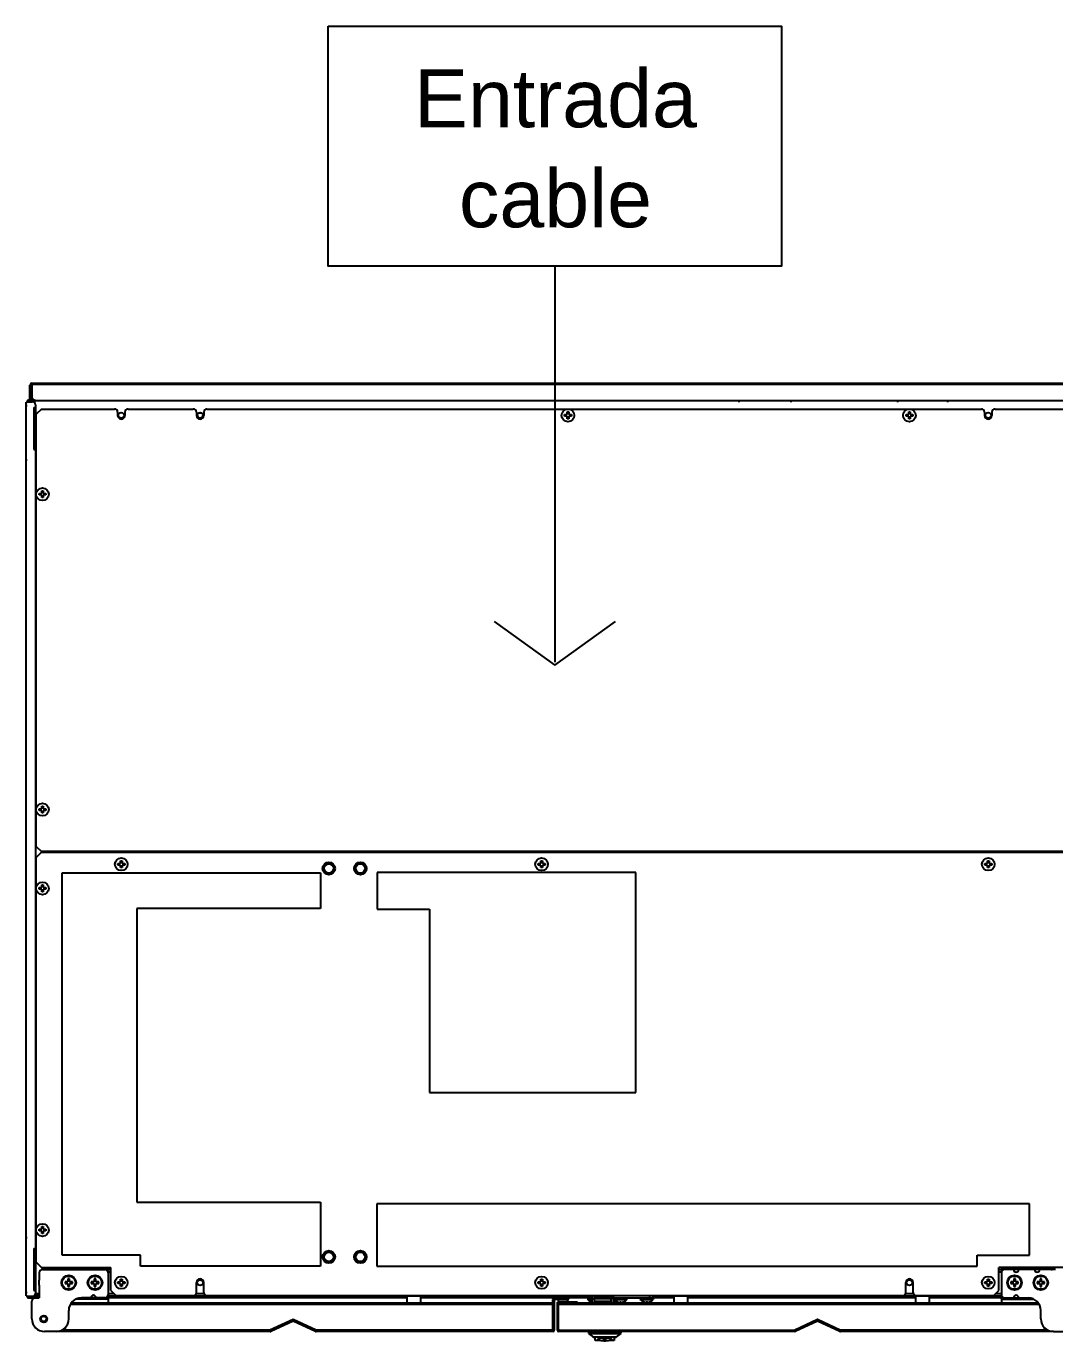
# Model space of a CAD drawing. Header units: millimetres. Extents: x 0 to 301, y -1 to 124.
# Drawn here: x 0 to 97.9, y -0.9 to 124.2 of the extents above; entities that cross this region are included whole.
import ezdxf
from ezdxf.enums import TextEntityAlignment as Align

# ---------------------------------------------------------------- set-up
doc = ezdxf.new("R2010")
doc.units = ezdxf.units.MM
for name, color, linetype in [('2301-06052_0', 7, 'Continuous'), ('2301-06057_0', 7, 'Continuous'), ('2401-00025-M4-6TCTTHC_0', 7, 'Continuous'), ('2401-00255-M8-12HWMC_0', 7, 'Continuous'), ('2401-00308_MDB-M4-8_0', 7, 'Continuous'), ('2401-00375-M6-25HWMC_0', 7, 'Continuous'), ('2401-00408-M6-10HWMC_0', 7, 'Continuous'), ('2401-00424-M6-12FCTTHC_0', 7, 'Continuous'), ('2401-00460-M6-12PSTTHC_0', 7, 'Continuous'), ('2403-00020_S-M5-0_0', 7, 'Continuous'), ('2403-00028_S-M8-0_0', 7, 'Continuous'), ('4204-00441-MS731-1_0', 7, 'Continuous'), ('4204-01217_0', 7, 'Continuous'), ('4207-45313_0', 7, 'Continuous'), ('4209-00048_0', 7, 'Continuous'), ('4209-00140_0', 7, 'Continuous'), ('4212-06586_0', 7, 'Continuous'), ('4212-06592_0', 7, 'Continuous'), ('4212-06600_0', 7, 'Continuous'), ('4212-06605_3_2_0', 7, 'Continuous'), ('4212-06605_3_3_0', 7, 'Continuous'), ('4212-06607_0', 7, 'Continuous'), ('4212-06611_0', 7, 'Continuous'), ('4212-06613_1_0', 7, 'Continuous'), ('4212-06613_2_0', 7, 'Continuous'), ('4212-06613_2_MIR_0', 7, 'Continuous'), ('4212-06613_3_0', 7, 'Continuous'), ('4212-06614_1_0', 7, 'Continuous'), ('4212-06615_1_0', 7, 'Continuous'), ('4212-06616_1_0', 7, 'Continuous'), ('4212-06643_0', 7, 'Continuous'), ('4212-06645_0', 7, 'Continuous'), ('4212-06662_0', 7, 'Continuous'), ('4212-06741_0', 7, 'Continuous'), ('4212-14520_0', 7, 'Continuous'), ('4212-14525_0', 7, 'Continuous'), ('4212-14541_0', 7, 'Continuous'), ('4212-14556_0', 7, 'Continuous'), ('4212-14557_0', 7, 'Continuous'), ('4212-14559_1_0', 7, 'Continuous'), ('4212-14559_2_0', 7, 'Continuous'), ('4212-14559_3_1_0', 7, 'Continuous'), ('4212-14562_2_0', 7, 'Continuous'), ('4212-14565_0', 7, 'Continuous'), ('4212-14570_2_0', 7, 'Continuous'), ('4212-14571_0', 7, 'Continuous'), ('4212-14578_1_0', 7, 'Continuous'), ('4212-14578_2_0', 7, 'Continuous'), ('4212-14578_4_1_0', 7, 'Continuous'), ('4212-14578_5_0', 7, 'Continuous'), ('4212-14578_6_0', 7, 'Continuous'), ('4212-15502_0', 7, 'Continuous')]:
    doc.layers.add(name, color=color, linetype=linetype)
doc.layers.add('DIMENSIONES', color=130, linetype='Continuous', lineweight=5)
doc.styles.get("Standard").update_dxf_attribs({"font": 'arial.ttf'})

msp = doc.modelspace()

# ---------------------------------------------------------------- linework, layer by layer
at = {"color": 7}
for p, q in [((50.31, 101.33), (50.31, 63.69)), ((44.53, 67.53), (50.31, 63.38)), ((50.31, 63.38), (56.08, 67.53)), ((3.4, 7.25), (3.4, 43.63)), ((3.4, 43.63), (27.99, 43.63)), ((27.99, 43.63), (27.99, 40.24)), ((33.39, 43.67), (33.39, 40.19)), ((58.02, 43.67), (33.39, 43.67)), ((58.02, 22.73), (58.02, 43.67)), ((27.99, 40.24), (10.53, 40.24)), ((10.53, 40.24), (10.53, 12.31)), ((33.39, 40.19), (38.37, 40.19)), ((38.37, 40.19), (38.37, 22.73)), ((38.37, 22.73), (58.02, 22.73)), ((10.53, 12.31), (27.99, 12.31)), ((27.99, 12.31), (27.99, 6.21)), ((33.37, 12.15), (33.37, 6.21)), ((95.48, 12.15), (33.37, 12.15)), ((95.48, 7.25), (95.48, 12.15)), ((10.87, 7.25), (3.4, 7.25)), ((10.87, 6.21), (10.87, 7.25)), ((90.48, 6.21), (90.48, 7.25)), ((90.48, 7.25), (95.48, 7.25)), ((27.99, 6.21), (10.87, 6.21)), ((33.37, 6.21), (90.48, 6.21))]:
    msp.add_line(p, q, dxfattribs=at)
msp.add_lwpolyline([(28.73, 124.16), (71.88, 124.16), (71.88, 101.33), (28.73, 101.33)], close=True, dxfattribs=at)
at = {"layer": '2301-06052_0', "color": 7, "linetype": 'Continuous'}
for p, q in [((91.19, 45.6), (91.19, 45.65)), ((92.74, 45.6), (92.74, 45.65))]:
    msp.add_line(p, q, dxfattribs=at)
msp.add_arc((91.19, 46.85), 1.4, 296.3609, 300.885, dxfattribs=at)
at = {"layer": '2301-06057_0', "color": 7, "linetype": 'Continuous'}
msp.add_line((97.59, 45.6), (97.59, 45.65), dxfattribs=at)
at = {"layer": '2401-00025-M4-6TCTTHC_0', "color": 7, "linetype": 'Continuous'}
for p, q in [((49.04, 45.6), (49.04, 45.65)), ((49.44, 45.6), (49.44, 45.65)), ((94.14, 45.6), (94.14, 45.65)), ((94.54, 45.6), (94.54, 45.65))]:
    msp.add_line(p, q, dxfattribs=at)
at = {"layer": '2401-00255-M8-12HWMC_0', "color": 7, "linetype": 'Continuous'}
for p, q in [((11.09, 45.61), (11.09, 45.6)), ((12.69, 45.61), (11.09, 45.61)), ((11.25, 45.65), (11.25, 45.61)), ((12.06, 45.65), (12.06, 45.61)), ((12.16, 45.65), (12.16, 45.61)), ((12.53, 45.65), (12.53, 45.61)), ((12.69, 45.61), (12.69, 45.6)), ((27.28, 45.64), (27.28, 45.62)), ((37.09, 45.61), (37.09, 45.6)), ((38.69, 45.61), (37.09, 45.61)), ((37.25, 45.65), (37.25, 45.61)), ((38.06, 45.65), (38.06, 45.61)), ((38.16, 45.65), (38.16, 45.61)), ((38.53, 45.65), (38.53, 45.61)), ((38.69, 45.61), (38.69, 45.6)), ((44.09, 45.61), (44.09, 45.6)), ((45.54, 45.61), (44.09, 45.61)), ((44.25, 45.65), (44.25, 45.61)), ((45.06, 45.65), (45.06, 45.61)), ((45.16, 45.65), (45.16, 45.61)), ((45.53, 45.65), (45.53, 45.61))]:
    msp.add_line(p, q, dxfattribs=at)
at = {"layer": '2401-00255-M8-12HWMC_0', "color": 1, "linetype": 'Continuous'}
for p, q in [((56.94, 45.65), (56.94, 45.6)), ((57.74, 45.65), (57.74, 45.6)), ((69.74, 45.64), (69.74, 45.62))]:
    msp.add_line(p, q, dxfattribs=at)
at = {"layer": '2401-00308_MDB-M4-8_0', "color": 7, "linetype": 'Continuous'}
for p, q in [((14.92, 45.6), (14.92, 45.65)), ((15.67, 45.6), (15.67, 45.65)), ((62.42, 45.6), (62.42, 45.65)), ((63.17, 45.6), (63.17, 45.65)), ((84.92, 45.6), (84.92, 45.65)), ((85.67, 45.6), (85.67, 45.65))]:
    msp.add_line(p, q, dxfattribs=at)
at = {"layer": '2401-00375-M6-25HWMC_0', "color": 7, "linetype": 'Continuous'}
for p, q in [((28.32, 44.32), (28.79, 44.6)), ((28.32, 43.78), (28.32, 44.32)), ((28.79, 43.51), (28.32, 43.78)), ((28.53, 44.52), (28.57, 44.47)), ((28.66, 44.52), (28.62, 44.56)), ((28.79, 44.6), (29.26, 44.32)), ((29.26, 43.78), (28.79, 43.51)), ((29.26, 44.32), (29.26, 43.78)), ((31.32, 44.32), (31.79, 44.6)), ((31.32, 43.78), (31.32, 44.32)), ((31.79, 43.51), (31.32, 43.78)), ((31.53, 44.52), (31.57, 44.47)), ((31.66, 44.52), (31.62, 44.56)), ((31.79, 44.6), (32.26, 44.32)), ((32.26, 43.78), (31.79, 43.51)), ((32.26, 44.32), (32.26, 43.78)), ((28.32, 7.37), (28.79, 7.65)), ((28.53, 7.57), (28.57, 7.52)), ((28.66, 7.57), (28.62, 7.61)), ((28.79, 7.65), (29.26, 7.37)), ((31.32, 7.37), (31.79, 7.65)), ((31.53, 7.57), (31.57, 7.52)), ((31.66, 7.57), (31.62, 7.61)), ((31.79, 7.65), (32.26, 7.37)), ((28.32, 6.83), (28.32, 7.37)), ((28.79, 6.56), (28.32, 6.83)), ((29.26, 6.83), (28.79, 6.56)), ((29.26, 7.37), (29.26, 6.83)), ((31.32, 6.83), (31.32, 7.37)), ((31.79, 6.56), (31.32, 6.83)), ((32.26, 6.83), (31.79, 6.56)), ((32.26, 7.37), (32.26, 6.83))]:
    msp.add_line(p, q, dxfattribs=at)
for centre, radius in [((28.79, 44.05), 0.6), ((28.79, 44.05), 0.445), ((31.79, 44.05), 0.6), ((31.79, 44.05), 0.445), ((28.79, 7.1), 0.6), ((28.79, 7.1), 0.445), ((31.79, 7.1), 0.6), ((31.79, 7.1), 0.445)]:
    msp.add_circle(centre, radius, dxfattribs=at)
for centre, start, end in [((28.79, 44.05), 151.4151, 208.5849), ((28.79, 44.05), 119.3662, 148.5849), ((28.79, 44.05), 211.4151, 268.5849), ((28.79, 44.05), 91.4151, 107.9007), ((28.79, 44.05), 31.4151, 88.5849), ((28.79, 44.05), 271.4151, 328.5849), ((28.79, 44.05), 331.4151, 28.5849), ((31.79, 44.05), 151.4151, 208.5849), ((31.79, 44.05), 119.3662, 148.5849), ((31.79, 44.05), 211.4151, 268.5849), ((31.79, 44.05), 91.4151, 107.9007), ((31.79, 44.05), 31.4151, 88.5849), ((31.79, 44.05), 271.4151, 328.5849), ((31.79, 44.05), 331.4151, 28.5849), ((28.79, 7.1), 119.3662, 148.5849), ((28.79, 7.1), 91.4151, 107.9007), ((28.79, 7.1), 31.4151, 88.5849), ((31.79, 7.1), 119.3662, 148.5849), ((31.79, 7.1), 91.4151, 107.9007), ((31.79, 7.1), 31.4151, 88.5849), ((28.79, 7.1), 151.4151, 208.5849), ((28.79, 7.1), 211.4151, 268.5849), ((28.79, 7.1), 271.4151, 328.5849), ((28.79, 7.1), 331.4151, 28.5849), ((31.79, 7.1), 151.4151, 208.5849), ((31.79, 7.1), 211.4151, 268.5849), ((31.79, 7.1), 271.4151, 328.5849), ((31.79, 7.1), 331.4151, 28.5849)]:
    msp.add_arc(centre, 0.538, start, end, dxfattribs=at)
at = {"layer": '2401-00408-M6-10HWMC_0', "color": 7, "linetype": 'Continuous'}
for p, q in [((78.3, 45.65), (78.3, 45.6)), ((79.05, 45.65), (79.05, 45.6)), ((79.14, 45.65), (79.14, 45.6)), ((79.38, 45.65), (79.38, 45.6)), ((83.3, 45.65), (83.3, 45.6)), ((84.05, 45.65), (84.05, 45.6)), ((84.14, 45.65), (84.14, 45.6)), ((84.38, 45.65), (84.38, 45.6))]:
    msp.add_line(p, q, dxfattribs=at)
at = {"layer": '2401-00424-M6-12FCTTHC_0', "color": 7, "linetype": 'Continuous'}
for p, q in [((3.69, 4.73), (3.69, 4.58)), ((3.97, 4.73), (3.69, 4.73)), ((3.69, 4.58), (3.97, 4.58)), ((3.97, 5), (3.97, 4.73)), ((4.12, 5), (3.97, 5)), ((3.97, 4.58), (3.97, 4.3)), ((3.97, 4.3), (4.12, 4.3)), ((4.12, 4.73), (4.12, 5)), ((4.39, 4.73), (4.12, 4.73)), ((4.12, 4.3), (4.12, 4.58)), ((4.12, 4.58), (4.39, 4.58)), ((4.39, 4.58), (4.39, 4.73)), ((6.19, 4.73), (6.19, 4.58)), ((6.47, 4.73), (6.19, 4.73)), ((6.19, 4.58), (6.47, 4.58)), ((6.47, 5), (6.47, 4.73)), ((6.62, 5), (6.47, 5)), ((6.47, 4.58), (6.47, 4.3)), ((6.47, 4.3), (6.62, 4.3)), ((6.62, 4.73), (6.62, 5)), ((6.89, 4.73), (6.62, 4.73)), ((6.62, 4.3), (6.62, 4.58)), ((6.62, 4.58), (6.89, 4.58)), ((6.89, 4.58), (6.89, 4.73)), ((93.69, 4.73), (93.69, 4.58)), ((93.97, 4.73), (93.69, 4.73)), ((93.69, 4.58), (93.97, 4.58)), ((93.97, 5), (93.97, 4.73)), ((94.12, 5), (93.97, 5)), ((93.97, 4.58), (93.97, 4.3)), ((93.97, 4.3), (94.12, 4.3)), ((94.12, 4.73), (94.12, 5)), ((94.39, 4.73), (94.12, 4.73)), ((94.12, 4.3), (94.12, 4.58)), ((94.12, 4.58), (94.39, 4.58)), ((94.39, 4.58), (94.39, 4.73)), ((96.19, 4.73), (96.19, 4.58)), ((96.47, 4.73), (96.19, 4.73)), ((96.19, 4.58), (96.47, 4.58)), ((96.47, 5), (96.47, 4.73)), ((96.62, 5), (96.47, 5)), ((96.47, 4.58), (96.47, 4.3)), ((96.47, 4.3), (96.62, 4.3)), ((96.62, 4.73), (96.62, 5)), ((96.89, 4.73), (96.62, 4.73)), ((96.62, 4.3), (96.62, 4.58)), ((96.62, 4.58), (96.89, 4.58)), ((96.89, 4.58), (96.89, 4.73))]:
    msp.add_line(p, q, dxfattribs=at)
for centre in [(4.04, 4.65), (6.54, 4.65), (94.04, 4.65), (96.54, 4.65)]:
    msp.add_circle(centre, 0.63, dxfattribs=at)
at = {"layer": '2401-00460-M6-12PSTTHC_0', "color": 7, "linetype": 'Continuous'}
for p, q in [((16.29, 87.15), (16.27, 87.15)), ((16.29, 87.14), (16.27, 87.14)), ((16.4, 86.94), (16.39, 86.92)), ((16.68, 86.94), (16.69, 86.92)), ((16.79, 87.15), (16.81, 87.15)), ((16.79, 87.14), (16.81, 87.14)), ((51.22, 87.08), (51.22, 87.23)), ((51.22, 87.23), (51.47, 87.23)), ((51.47, 87.08), (51.22, 87.08)), ((51.47, 87.23), (51.47, 87.48)), ((51.47, 87.48), (51.62, 87.48)), ((51.47, 86.83), (51.47, 87.08)), ((51.62, 86.83), (51.47, 86.83)), ((51.62, 87.48), (51.62, 87.23)), ((51.62, 87.23), (51.87, 87.23)), ((51.62, 87.08), (51.62, 86.83)), ((51.87, 87.08), (51.62, 87.08)), ((51.87, 87.23), (51.87, 87.08)), ((83.72, 87.08), (83.72, 87.23)), ((83.72, 87.23), (83.97, 87.23)), ((83.97, 87.08), (83.72, 87.08)), ((83.97, 87.23), (83.97, 87.48)), ((83.97, 87.48), (84.12, 87.48)), ((83.97, 86.83), (83.97, 87.08)), ((84.12, 86.83), (83.97, 86.83)), ((84.12, 87.48), (84.12, 87.23)), ((84.12, 87.23), (84.37, 87.23)), ((84.12, 87.08), (84.12, 86.83)), ((84.37, 87.08), (84.12, 87.08)), ((84.37, 87.23), (84.37, 87.08)), ((1.22, 79.58), (1.22, 79.73)), ((1.22, 79.73), (1.47, 79.73)), ((1.47, 79.58), (1.22, 79.58)), ((1.47, 79.73), (1.47, 79.98)), ((1.47, 79.98), (1.62, 79.98)), ((1.47, 79.33), (1.47, 79.58)), ((1.62, 79.33), (1.47, 79.33)), ((1.62, 79.98), (1.62, 79.73)), ((1.62, 79.73), (1.87, 79.73)), ((1.62, 79.58), (1.62, 79.33)), ((1.87, 79.58), (1.62, 79.58)), ((1.87, 79.73), (1.87, 79.58)), ((1.22, 49.58), (1.22, 49.73)), ((1.22, 49.73), (1.47, 49.73)), ((1.47, 49.58), (1.22, 49.58)), ((1.47, 49.73), (1.47, 49.98)), ((1.47, 49.98), (1.62, 49.98)), ((1.47, 49.33), (1.47, 49.58)), ((1.62, 49.33), (1.47, 49.33)), ((1.62, 49.98), (1.62, 49.73)), ((1.62, 49.73), (1.87, 49.73)), ((1.62, 49.58), (1.62, 49.33)), ((1.87, 49.58), (1.62, 49.58)), ((1.87, 49.73), (1.87, 49.58)), ((25.94, 45.62), (25.94, 45.64)), ((27.14, 45.62), (27.14, 45.64)), ((28.74, 45.6), (28.74, 45.65)), ((29.34, 45.6), (29.34, 45.65)), ((31.24, 45.6), (31.24, 45.65)), ((31.84, 45.6), (31.84, 45.65)), ((40.29, 45.6), (40.29, 45.65)), ((40.89, 45.6), (40.89, 45.65)), ((45.94, 45.62), (45.94, 45.64)), ((47.14, 45.62), (47.14, 45.64)), ((68.44, 45.62), (68.44, 45.64)), ((69.64, 45.62), (69.64, 45.64)), ((73.79, 45.6), (73.79, 45.65)), ((74.39, 45.6), (74.39, 45.65)), ((74.84, 45.6), (74.84, 45.65)), ((75.44, 45.6), (75.44, 45.65)), ((77.34, 45.6), (77.34, 45.65)), ((77.94, 45.6), (77.94, 45.65)), ((8.72, 44.38), (8.72, 44.53)), ((8.72, 44.53), (8.97, 44.53)), ((8.97, 44.38), (8.72, 44.38)), ((8.97, 44.53), (8.97, 44.78)), ((8.97, 44.78), (9.12, 44.78)), ((8.97, 44.13), (8.97, 44.38)), ((9.12, 44.13), (8.97, 44.13)), ((9.12, 44.78), (9.12, 44.53)), ((9.12, 44.53), (9.37, 44.53)), ((9.12, 44.38), (9.12, 44.13)), ((9.37, 44.38), (9.12, 44.38)), ((9.37, 44.53), (9.37, 44.38)), ((48.72, 44.38), (48.72, 44.53)), ((48.72, 44.53), (48.97, 44.53)), ((48.97, 44.38), (48.72, 44.38)), ((48.97, 44.53), (48.97, 44.78)), ((48.97, 44.78), (49.12, 44.78)), ((48.97, 44.13), (48.97, 44.38)), ((49.12, 44.13), (48.97, 44.13)), ((49.12, 44.78), (49.12, 44.53)), ((49.12, 44.53), (49.37, 44.53)), ((49.12, 44.38), (49.12, 44.13)), ((49.37, 44.38), (49.12, 44.38)), ((49.37, 44.53), (49.37, 44.38)), ((91.22, 44.38), (91.22, 44.53)), ((91.22, 44.53), (91.47, 44.53)), ((91.47, 44.38), (91.22, 44.38)), ((91.47, 44.53), (91.47, 44.78)), ((91.47, 44.78), (91.62, 44.78)), ((91.47, 44.13), (91.47, 44.38)), ((91.62, 44.13), (91.47, 44.13)), ((91.62, 44.78), (91.62, 44.53)), ((91.62, 44.53), (91.87, 44.53)), ((91.62, 44.38), (91.62, 44.13)), ((91.87, 44.38), (91.62, 44.38)), ((91.87, 44.53), (91.87, 44.38)), ((1.22, 42.08), (1.22, 42.23)), ((1.22, 42.23), (1.47, 42.23)), ((1.47, 42.08), (1.22, 42.08)), ((1.47, 42.23), (1.47, 42.48)), ((1.47, 42.48), (1.62, 42.48)), ((1.47, 41.83), (1.47, 42.08)), ((1.62, 41.83), (1.47, 41.83)), ((1.62, 42.48), (1.62, 42.23)), ((1.62, 42.23), (1.87, 42.23)), ((1.62, 42.08), (1.62, 41.83)), ((1.87, 42.08), (1.62, 42.08)), ((1.87, 42.23), (1.87, 42.08)), ((1.22, 9.58), (1.22, 9.73)), ((1.22, 9.73), (1.47, 9.73)), ((1.47, 9.58), (1.22, 9.58)), ((1.47, 9.73), (1.47, 9.98)), ((1.47, 9.98), (1.62, 9.98)), ((1.47, 9.33), (1.47, 9.58)), ((1.62, 9.33), (1.47, 9.33)), ((1.62, 9.98), (1.62, 9.73)), ((1.62, 9.73), (1.87, 9.73)), ((1.62, 9.58), (1.62, 9.33)), ((1.87, 9.58), (1.62, 9.58)), ((1.87, 9.73), (1.87, 9.58)), ((8.72, 4.58), (8.72, 4.73)), ((8.72, 4.73), (8.97, 4.73)), ((8.97, 4.58), (8.72, 4.58)), ((8.97, 4.73), (8.97, 4.98)), ((8.97, 4.98), (9.12, 4.98)), ((8.97, 4.33), (8.97, 4.58)), ((9.12, 4.33), (8.97, 4.33)), ((9.12, 4.98), (9.12, 4.73)), ((9.12, 4.73), (9.37, 4.73)), ((9.12, 4.58), (9.12, 4.33)), ((9.37, 4.58), (9.12, 4.58)), ((9.37, 4.73), (9.37, 4.58)), ((48.72, 4.58), (48.72, 4.73)), ((48.72, 4.73), (48.97, 4.73)), ((48.97, 4.58), (48.72, 4.58)), ((48.97, 4.73), (48.97, 4.98)), ((48.97, 4.98), (49.12, 4.98)), ((48.97, 4.33), (48.97, 4.58)), ((49.12, 4.33), (48.97, 4.33)), ((49.12, 4.98), (49.12, 4.73)), ((49.12, 4.73), (49.37, 4.73)), ((49.12, 4.58), (49.12, 4.33)), ((49.37, 4.58), (49.12, 4.58)), ((49.37, 4.73), (49.37, 4.58)), ((91.22, 4.58), (91.22, 4.73)), ((91.22, 4.73), (91.47, 4.73)), ((91.47, 4.58), (91.22, 4.58)), ((91.47, 4.73), (91.47, 4.98)), ((91.47, 4.98), (91.62, 4.98)), ((91.47, 4.33), (91.47, 4.58)), ((91.62, 4.33), (91.47, 4.33)), ((91.62, 4.98), (91.62, 4.73)), ((91.62, 4.73), (91.87, 4.73)), ((91.62, 4.58), (91.62, 4.33)), ((91.87, 4.58), (91.62, 4.58)), ((91.87, 4.73), (91.87, 4.58)), ((53.44, 3.2), (53.44, 3.04)), ((53.84, 3.2), (53.44, 3.2)), ((53.5, 2.98), (53.44, 3.04)), ((53.44, 3.04), (53.82, 3.04)), ((53.57, 2.93), (53.5, 2.98)), ((53.6, 2.9), (53.55, 2.94)), ((53.63, 2.88), (53.57, 2.93)), ((53.66, 2.86), (53.6, 2.9)), ((53.69, 2.84), (53.63, 2.88)), ((53.72, 2.82), (53.66, 2.86)), ((53.72, 2.82), (53.69, 2.84)), ((53.72, 2.82), (53.72, 2.83)), ((53.72, 2.83), (53.74, 2.81)), ((53.72, 2.83), (53.72, 2.83)), ((53.74, 3.2), (53.74, 3.4)), ((53.74, 2.81), (53.77, 2.8)), ((54.54, 3.2), (54.04, 3.2)), ((54.34, 3.2), (54.34, 3.4)), ((55.94, 3.2), (55.94, 3.04)), ((56, 2.98), (55.94, 3.04)), ((55.94, 3.04), (57.14, 3.04)), ((56.07, 2.93), (56, 2.98)), ((56.1, 2.9), (56.05, 2.94)), ((56.13, 2.88), (56.07, 2.93)), ((56.16, 2.86), (56.1, 2.9)), ((56.19, 2.84), (56.13, 2.88)), ((56.22, 2.82), (56.16, 2.86)), ((56.22, 2.82), (56.19, 2.84)), ((56.22, 2.82), (56.22, 2.83)), ((56.22, 2.83), (56.22, 2.83)), ((56.37, 2.76), (56.39, 2.76)), ((56.39, 2.76), (56.4, 2.76)), ((56.4, 2.76), (56.42, 2.75)), ((56.42, 2.75), (56.43, 2.75)), ((56.43, 2.75), (56.45, 2.75)), ((56.45, 2.75), (56.47, 2.75)), ((56.47, 2.75), (56.47, 2.83)), ((56.62, 2.83), (56.62, 2.75)), ((56.62, 2.75), (56.63, 2.75)), ((56.65, 2.75), (56.63, 2.75)), ((56.65, 2.75), (56.66, 2.75)), ((56.66, 2.75), (56.68, 2.76)), ((56.68, 2.76), (56.69, 2.76)), ((56.69, 2.76), (56.71, 2.76)), ((56.84, 2.81), (56.87, 2.83)), ((56.87, 2.82), (56.92, 2.86)), ((56.87, 2.82), (56.89, 2.84)), ((56.87, 2.83), (56.87, 2.82)), ((56.89, 2.84), (56.95, 2.88)), ((56.92, 2.86), (56.98, 2.9)), ((56.95, 2.88), (57.01, 2.93)), ((56.98, 2.9), (57.03, 2.94)), ((57.01, 2.93), (57.08, 2.98)), ((57.08, 2.98), (57.14, 3.04)), ((57.14, 3.2), (57.14, 3.04)), ((58.44, 3.2), (58.44, 3.04)), ((58.5, 2.98), (58.44, 3.04)), ((58.44, 3.04), (59.64, 3.04)), ((58.57, 2.93), (58.5, 2.98)), ((58.6, 2.9), (58.55, 2.94)), ((58.63, 2.88), (58.57, 2.93)), ((58.66, 2.86), (58.6, 2.9)), ((58.69, 2.84), (58.63, 2.88)), ((58.72, 2.82), (58.66, 2.86)), ((58.72, 2.82), (58.69, 2.84)), ((58.72, 2.82), (58.72, 2.83)), ((58.72, 2.83), (58.72, 2.83)), ((58.87, 2.76), (58.89, 2.76)), ((58.89, 2.76), (58.9, 2.76)), ((58.9, 2.76), (58.92, 2.75)), ((58.92, 2.75), (58.93, 2.75)), ((58.93, 2.75), (58.95, 2.75)), ((58.95, 2.75), (58.97, 2.75)), ((58.97, 2.75), (58.97, 2.83)), ((59.12, 2.83), (59.12, 2.75)), ((59.12, 2.75), (59.13, 2.75)), ((59.15, 2.75), (59.13, 2.75)), ((59.15, 2.75), (59.16, 2.75)), ((59.16, 2.75), (59.18, 2.76)), ((59.18, 2.76), (59.19, 2.76)), ((59.19, 2.76), (59.21, 2.76)), ((59.34, 2.81), (59.37, 2.83)), ((59.37, 2.82), (59.42, 2.86)), ((59.37, 2.82), (59.39, 2.84)), ((59.37, 2.83), (59.37, 2.82)), ((59.39, 2.84), (59.45, 2.88)), ((59.42, 2.86), (59.48, 2.9)), ((59.45, 2.88), (59.51, 2.93)), ((59.48, 2.9), (59.53, 2.94)), ((59.51, 2.93), (59.58, 2.98)), ((59.58, 2.98), (59.64, 3.04)), ((59.64, 3.2), (59.64, 3.04))]:
    msp.add_line(p, q, dxfattribs=at)
for points in [[(16.47, 86.89), (16.43, 86.92), (16.38, 86.96), (16.34, 87.01), (16.32, 87.06), (16.3, 87.12), (16.28, 87.18), (16.28, 87.22)], [(16.36, 87.35), (16.38, 87.36), (16.44, 87.39), (16.5, 87.4), (16.55, 87.4), (16.6, 87.4), (16.65, 87.38), (16.7, 87.36), (16.72, 87.35)], [(16.8, 87.22), (16.8, 87.17), (16.78, 87.11), (16.76, 87.05), (16.73, 87), (16.69, 86.96), (16.65, 86.92), (16.61, 86.89)], [(53.55, 2.94), (53.49, 2.99), (53.44, 3.04)], [(56.05, 2.94), (55.99, 2.99), (55.94, 3.04)], [(56.22, 2.83), (56.24, 2.81), (56.27, 2.8), (56.29, 2.79), (56.32, 2.78), (56.34, 2.77), (56.36, 2.77), (56.37, 2.76)], [(56.36, 2.77), (56.34, 2.77), (56.32, 2.78), (56.3, 2.79), (56.28, 2.8), (56.26, 2.81), (56.24, 2.81)], [(56.47, 2.83), (56.48, 2.83), (56.5, 2.82), (56.52, 2.82), (56.54, 2.82), (56.56, 2.82), (56.58, 2.82), (56.6, 2.83), (56.62, 2.83)], [(56.71, 2.76), (56.72, 2.77), (56.74, 2.77), (56.76, 2.78), (56.78, 2.79), (56.8, 2.8), (56.82, 2.81), (56.84, 2.81)], [(56.84, 2.81), (56.81, 2.8), (56.79, 2.79), (56.76, 2.78), (56.74, 2.77), (56.72, 2.77), (56.71, 2.76)], [(57.03, 2.94), (57.09, 2.99), (57.14, 3.04)], [(58.55, 2.94), (58.49, 2.99), (58.44, 3.04)], [(58.72, 2.83), (58.74, 2.81), (58.77, 2.8), (58.79, 2.79), (58.82, 2.78), (58.84, 2.77), (58.86, 2.77), (58.87, 2.76)], [(58.86, 2.77), (58.84, 2.77), (58.82, 2.78), (58.8, 2.79), (58.78, 2.8), (58.76, 2.81), (58.74, 2.81)], [(58.97, 2.83), (58.98, 2.83), (59, 2.82), (59.02, 2.82), (59.04, 2.82), (59.06, 2.82), (59.08, 2.82), (59.1, 2.83), (59.12, 2.83)], [(59.21, 2.76), (59.22, 2.77), (59.24, 2.77), (59.26, 2.78), (59.28, 2.79), (59.3, 2.8), (59.32, 2.81), (59.34, 2.81)], [(59.34, 2.81), (59.31, 2.8), (59.29, 2.79), (59.26, 2.78), (59.24, 2.77), (59.22, 2.77), (59.21, 2.76)], [(59.53, 2.94), (59.59, 2.99), (59.64, 3.04)]]:
    msp.add_lwpolyline(points, dxfattribs=at)
for centre in [(51.54, 87.15), (84.04, 87.15), (1.54, 79.65), (1.54, 49.65), (9.04, 44.45), (49.04, 44.45), (91.54, 44.45), (1.54, 42.15), (1.54, 9.65), (9.04, 4.65), (49.04, 4.65), (91.54, 4.65)]:
    msp.add_circle(centre, 0.6, dxfattribs=at)
for start, end in [(183.0907, 236.9093), (303.0907, 356.9093)]:
    msp.add_arc((16.54, 87.15), 0.25, start, end, dxfattribs=at)
at = {"layer": '2403-00020_S-M5-0_0', "color": 7, "linetype": 'Continuous'}
for p, q in [((3.94, 45.65), (3.91, 45.62)), ((3.91, 45.62), (3.91, 45.6)), ((3.91, 45.6), (3.91, 45.62)), ((4.77, 45.62), (3.91, 45.62)), ((4.74, 45.65), (4.77, 45.62)), ((4.77, 45.62), (4.77, 45.6)), ((4.77, 45.6), (4.77, 45.62)), ((87.34, 45.65), (87.31, 45.62)), ((87.31, 45.62), (87.31, 45.6)), ((87.31, 45.6), (87.31, 45.62)), ((88.17, 45.62), (87.31, 45.62)), ((88.14, 45.65), (88.17, 45.62)), ((88.17, 45.62), (88.17, 45.6)), ((88.17, 45.6), (88.17, 45.62))]:
    msp.add_line(p, q, dxfattribs=at)
at = {"layer": '2403-00028_S-M8-0_0', "color": 7, "linetype": 'Continuous'}
for p, q in [((51.36, 45.65), (51.36, 45.6)), ((51.36, 45.6), (51.36, 45.65)), ((52.62, 45.65), (52.62, 45.6)), ((52.62, 45.6), (52.62, 45.65)), ((86.06, 45.65), (86.06, 45.6)), ((86.06, 45.6), (86.06, 45.65)), ((87.32, 45.65), (87.32, 45.64)), ((87.32, 45.64), (87.32, 45.65))]:
    msp.add_line(p, q, dxfattribs=at)
at = {"layer": '4204-00441-MS731-1_0', "color": 7, "linetype": 'Continuous'}
for p, q in [((53.69, 2.7), (53.69, 2.8)), ((53.69, 2.8), (53.82, 2.8)), ((54.54, 3.12), (54.54, 3.3)), ((54.54, 3.3), (55.54, 3.3)), ((55.54, 3.12), (55.54, 3.3)), ((56.39, 2.7), (56.39, 2.76)), ((53.49, 0), (53.49, -0.13)), ((56.59, 0), (56.59, -0.13)), ((53.49, -0.13), (56.59, -0.13)), ((53.51, -0.17), (53.98, -0.54)), ((53.51, -0.17), (56.57, -0.17)), ((56.1, -0.54), (53.98, -0.54)), ((56.07, -0.55), (54.01, -0.55)), ((54.14, -0.85), (54.14, -0.55)), ((54.67, -0.85), (54.14, -0.85)), ((54.39, -0.7), (54.39, -0.75)), ((54.41, -0.71), (54.39, -0.75)), ((54.97, -0.84), (54.97, -0.65)), ((54.97, -0.65), (55.12, -0.65)), ((55.12, -0.79), (54.97, -0.79)), ((55.12, -0.84), (54.97, -0.84)), ((55.12, -0.65), (55.12, -0.84)), ((55.94, -0.85), (55.43, -0.85)), ((55.69, -0.75), (55.67, -0.71)), ((55.69, -0.7), (55.69, -0.75)), ((55.94, -0.55), (55.94, -0.85)), ((56.57, -0.17), (56.1, -0.54))]:
    msp.add_line(p, q, dxfattribs=at)
for points in [[(55.69, -0.7), (55.67, -0.67), (55.63, -0.64), (55.55, -0.62), (55.45, -0.6), (55.32, -0.58), (55.18, -0.57), (55.04, -0.57), (54.9, -0.57), (54.76, -0.58), (54.63, -0.6), (54.53, -0.62), (54.45, -0.64), (54.41, -0.67), (54.39, -0.7)], [(54.39, -0.75), (54.41, -0.78), (54.46, -0.8), (54.55, -0.83), (54.67, -0.85)], [(55.67, -0.71), (55.62, -0.69), (55.53, -0.66), (55.41, -0.64), (55.27, -0.63), (55.12, -0.62), (54.96, -0.62), (54.81, -0.63), (54.67, -0.64), (54.55, -0.66), (54.46, -0.69), (54.41, -0.71)], [(54.67, -0.85), (54.81, -0.86), (54.96, -0.87), (55.12, -0.87), (55.27, -0.86)], [(55.27, -0.86), (55.41, -0.85), (55.53, -0.83), (55.62, -0.8), (55.67, -0.78), (55.69, -0.75)]]:
    msp.add_lwpolyline(points, dxfattribs=at)
for centre, start, end in [((53.54, -0.13), 180, 231.3402), ((53.99, -0.5), 195.2742, 270), ((54.01, -0.5), 231.3402, 270), ((56.07, -0.5), 270, 308.6598), ((56.09, -0.5), 270, 344.7258), ((56.54, -0.13), 308.6598, 360)]:
    msp.add_arc(centre, 0.05, start, end, dxfattribs=at)
at = {"layer": '4204-01217_0', "color": 7, "linetype": 'Continuous'}
msp.add_line((75.23, 1.12), (75.35, 1.12), dxfattribs=at)
at = {"layer": '4207-45313_0', "color": 7, "linetype": 'Continuous'}
msp.add_line((6.89, 45.6), (6.89, 45.65), dxfattribs=at)
msp.add_arc((6.89, 46.55), 1.1, 235.0675, 239.9488, dxfattribs=at)
at = {"layer": '4209-00048_0', "color": 7, "linetype": 'Continuous'}
for p, q in [((50.62, 3.04), (50.62, 2.81)), ((50.62, 3.04), (51.5, 3.04)), ((51.5, 2.81), (50.62, 2.81)), ((50.63, 3.05), (51.49, 3.05)), ((51.5, 3.04), (51.5, 2.81))]:
    msp.add_line(p, q, dxfattribs=at)
for centre, start, end in [((50.63, 3.04), 90, 180), ((50.63, 2.81), 180, 270), ((51.49, 3.04), 0, 90), ((51.49, 2.81), 270, 0)]:
    msp.add_arc(centre, 0.01, start, end, dxfattribs=at)
at = {"layer": '4209-00140_0', "color": 7, "linetype": 'Continuous'}
for p, q in [((36.24, 2.71), (36.24, 3.39)), ((36.24, 3.39), (37.54, 3.39)), ((36.24, 2.71), (37.54, 2.71)), ((37.54, 2.71), (37.54, 3.39)), ((61.64, 2.71), (61.64, 3.39)), ((61.64, 3.39), (62.94, 3.39)), ((61.64, 2.71), (62.94, 2.71)), ((62.94, 2.71), (62.94, 3.39)), ((84.64, 2.71), (84.64, 3.39)), ((84.64, 3.39), (85.94, 3.39)), ((84.64, 2.71), (85.94, 2.71)), ((85.94, 2.71), (85.94, 3.39))]:
    msp.add_line(p, q, dxfattribs=at)
for centre, start, end in [((36.25, 3.39), 90, 180), ((36.25, 2.71), 180, 270), ((37.53, 3.39), 0, 90), ((37.53, 2.71), 270, 0), ((61.65, 3.39), 90, 180), ((61.65, 2.71), 180, 270), ((62.93, 3.39), 0, 90), ((62.93, 2.71), 270, 0), ((84.65, 3.39), 90, 180), ((84.65, 2.71), 180, 270), ((85.93, 3.39), 0, 90), ((85.93, 2.71), 270, 0)]:
    msp.add_arc(centre, 0.01, start, end, dxfattribs=at)
at = {"layer": '4212-06586_0', "color": 7, "linetype": 'Continuous'}
for p, q in [((0.94, 83.4), (0.87, 83.4)), ((2.57, 45.65), (2.57, 45.6)), ((2.79, 45.65), (2.79, 45.6)), ((97.79, 45.6), (97.79, 45.65)), ((0.87, 8.4), (0.94, 8.4))]:
    msp.add_line(p, q, dxfattribs=at)
at = {"layer": '4212-06592_0', "color": 7, "linetype": 'Continuous'}
for p, q in [((0.94, 83.6), (0.87, 83.6)), ((0.94, 83.4), (0.87, 83.4)), ((0.87, 8.4), (0.94, 8.4)), ((0.87, 8.2), (0.94, 8.2)), ((1.24, 3.4), (0.73, 3.4)), ((1.24, 3.6), (0.87, 3.6))]:
    msp.add_line(p, q, dxfattribs=at)
at = {"layer": '4212-06600_0', "color": 7, "linetype": 'Continuous'}
for p, q in [((3.06, 5.9), (3.06, 6.1)), ((7.49, 6.1), (7.49, 5.9)), ((7.78, 5.9), (7.49, 5.9)), ((7.79, 6.1), (7.79, 5.9)), ((92.79, 6.1), (92.79, 5.9)), ((93.09, 5.9), (92.85, 5.9)), ((93.09, 6.1), (93.09, 5.9)), ((97.52, 5.9), (97.52, 6.1))]:
    msp.add_line(p, q, dxfattribs=at)
for centre, start, end in [((3.06, 6.17), 195.1478, 270), ((97.52, 6.17), 270, 344.8522)]:
    msp.add_arc(centre, 0.27, start, end, dxfattribs=at)
at = {"layer": '4212-06605_3_2_0', "color": 7, "linetype": 'Continuous'}
for p, q in [((3.35, 0.12), (3.46, 0.12)), ((3.51, 0.17), (3.51, 0.2))]:
    msp.add_line(p, q, dxfattribs=at)
msp.add_arc((3.46, 0.17), 0.05, 270, 0, dxfattribs=at)
at = {"layer": '4212-06605_3_3_0', "color": 7, "linetype": 'Continuous'}
for p, q in [((97.07, 0.17), (97.07, 0.2)), ((97.23, 0.12), (97.12, 0.12))]:
    msp.add_line(p, q, dxfattribs=at)
msp.add_arc((97.12, 0.17), 0.05, 180, 270, dxfattribs=at)
at = {"layer": '4212-06607_0', "color": 7, "linetype": 'Continuous'}
for p, q in [((0.07, 88.46), (0.19, 88.46)), ((0.07, 88.45), (0.57, 88.45)), ((0.19, 88.46), (0.19, 88.45)), ((0.21, 88.6), (0.21, 88.48)), ((0.21, 88.6), (0.53, 88.6)), ((0.21, 88.48), (0.87, 88.48)), ((0.57, 88.48), (0.57, 88.6)), ((0.73, 87.9), (0.73, 83.9)), ((0.73, 87.9), (0.87, 87.9)), ((0.87, 88.48), (0.87, 88.6)), ((0.87, 88.15), (0.87, 3.65)), ((0.73, 83.9), (0.87, 83.9)), ((0.73, 7.9), (0.73, 3.9)), ((0.73, 7.9), (0.87, 7.9)), ((0.73, 3.9), (0.87, 3.9)), ((0.07, 3.35), (0.57, 3.35)), ((0.07, 3.34), (0.19, 3.34)), ((0.19, 3.34), (0.19, 3.35)), ((0.21, 3.2), (0.21, 3.32)), ((0.21, 3.32), (0.87, 3.32)), ((0.21, 3.2), (0.83, 3.2)), ((0.57, 3.32), (0.57, 3.2)), ((0.87, 3.32), (0.87, 3.2))]:
    msp.add_line(p, q, dxfattribs=at)
for centre, radius, start, end in [((0.21, 88.46), 0.14, 90, 180), ((0.21, 88.46), 0.02, 90, 180), ((0.57, 88.15), 0.3, 0, 90), ((0.21, 3.34), 0.14, 180, 270), ((0.21, 3.34), 0.02, 180, 270), ((0.57, 3.65), 0.3, 270, 0)]:
    msp.add_arc(centre, radius, start, end, dxfattribs=at)
at = {"layer": '4212-06611_0', "color": 7, "linetype": 'Continuous'}
for p, q in [((0, 3.4), (0, 88.4)), ((0, 88.4), (0.07, 88.4)), ((0, 88.1), (0.07, 88.1)), ((0.07, 82.9), (0, 82.9)), ((0.07, 8.9), (0, 8.9)), ((0, 3.7), (0.07, 3.7)), ((0, 3.4), (0.07, 3.4))]:
    msp.add_line(p, q, dxfattribs=at)
at = {"layer": '4212-06613_1_0', "color": 7, "linetype": 'Continuous'}
for p, q in [((1.24, 5.6), (1.24, 4.9)), ((1.54, 5.9), (2.14, 5.9)), ((2.64, 5.9), (4.14, 5.9)), ((4.64, 5.9), (6.14, 5.9)), ((6.64, 5.9), (7.49, 5.9)), ((7.79, 5.6), (7.79, 3.5)), ((1.24, 4.4), (1.24, 3.2)), ((0.54, 1.2), (0.54, 2.9)), ((0.84, 3.2), (1.24, 3.2)), ((6.14, 3.2), (5.24, 3.2)), ((7.49, 3.2), (6.64, 3.2)), ((4.04, 1.2), (4.04, 2)), ((2.84, 0), (1.74, 0))]:
    msp.add_line(p, q, dxfattribs=at)
for centre, radius in [((4.04, 4.65), 0.7), ((6.54, 4.65), 0.7), ((1.66, 1.2), 0.325)]:
    msp.add_circle(centre, radius, dxfattribs=at)
for centre, radius, start, end in [((1.54, 5.6), 0.3, 90, 180), ((7.49, 5.6), 0.3, 0, 90), ((0.84, 2.9), 0.3, 90, 180), ((5.24, 2), 1.2, 90, 180), ((6.39, 3.2), 0.25, 0, 180), ((7.49, 3.5), 0.3, 270, 0), ((1.74, 1.2), 1.2, 180, 270), ((2.84, 1.2), 1.2, 270, 0)]:
    msp.add_arc(centre, radius, start, end, dxfattribs=at)
at = {"layer": '4212-06613_2_0', "color": 7, "linetype": 'Continuous'}
for p, q in [((2.14, 5.9), (2.64, 5.9)), ((4.14, 5.9), (4.64, 5.9)), ((6.14, 5.9), (6.64, 5.9)), ((1.24, 4.4), (1.24, 4.9)), ((6.64, 3.2), (6.14, 3.2))]:
    msp.add_line(p, q, dxfattribs=at)
at = {"layer": '4212-06613_2_MIR_0', "color": 7, "linetype": 'Continuous'}
for p, q in [((94.44, 5.9), (93.94, 5.9)), ((96.44, 5.9), (95.94, 5.9)), ((93.94, 3.2), (94.44, 3.2))]:
    msp.add_line(p, q, dxfattribs=at)
at = {"layer": '4212-06613_3_0', "color": 7, "linetype": 'Continuous'}
for radius in [0.3, 0.25]:
    msp.add_circle((1.66, 1.2), radius, dxfattribs=at)
at = {"layer": '4212-06614_1_0', "color": 7, "linetype": 'Continuous'}
for p, q in [((92.79, 5.6), (92.79, 3.5)), ((93.94, 5.9), (93.09, 5.9)), ((95.94, 5.9), (94.44, 5.9)), ((97.94, 5.9), (96.44, 5.9)), ((93.09, 3.2), (93.94, 3.2)), ((94.44, 3.2), (95.34, 3.2)), ((96.54, 1.2), (96.54, 2)), ((97.74, 0), (98.84, 0))]:
    msp.add_line(p, q, dxfattribs=at)
for centre in [(94.04, 4.65), (96.54, 4.65)]:
    msp.add_circle(centre, 0.7, dxfattribs=at)
for centre, radius, start, end in [((93.09, 5.6), 0.3, 90, 180), ((94.19, 5.9), 0.25, 180, 0), ((96.19, 5.9), 0.25, 180, 0), ((93.09, 3.5), 0.3, 180, 270), ((94.19, 3.2), 0.25, 0, 180), ((95.34, 2), 1.2, 0, 90), ((97.74, 1.2), 1.2, 180, 270)]:
    msp.add_arc(centre, radius, start, end, dxfattribs=at)
at = {"layer": '4212-06615_1_0', "color": 7, "linetype": 'Continuous'}
for p, q in [((7.79, 3.08), (4.73, 3.08)), ((4.76, 3.1), (7.79, 3.1)), ((7.49, 3.1), (7.49, 3.2)), ((7.79, 3.1), (7.79, 3.4)), ((7.79, 3.1), (7.79, 2.7))]:
    msp.add_line(p, q, dxfattribs=at)
at = {"layer": '4212-06616_1_0', "color": 7, "linetype": 'Continuous'}
for p, q in [((92.79, 3.1), (92.79, 3.4)), ((92.79, 3.1), (92.79, 2.7)), ((92.79, 3.1), (95.82, 3.1)), ((92.79, 3.08), (95.85, 3.08)), ((93.09, 3.1), (93.09, 3.2))]:
    msp.add_line(p, q, dxfattribs=at)
at = {"layer": '4212-06643_0', "color": 7, "linetype": 'Continuous'}
for p, q in [((67.79, 88.6), (67.79, 88.4)), ((72.79, 88.4), (72.79, 88.6))]:
    msp.add_line(p, q, dxfattribs=at)
at = {"layer": '4212-06645_0', "color": 7, "linetype": 'Continuous'}
for p, q in [((2.79, 5.9), (2.79, 6.1)), ((2.94, 5.9), (2.94, 5.93)), ((97.64, 5.93), (97.64, 5.9)), ((97.79, 6.1), (97.79, 5.9))]:
    msp.add_line(p, q, dxfattribs=at)
at = {"layer": '4212-06662_0', "color": 7, "linetype": 'Continuous'}
for p, q in [((82.89, 88.6), (82.89, 88.4)), ((87.69, 88.4), (87.69, 88.6))]:
    msp.add_line(p, q, dxfattribs=at)
at = {"layer": '4212-06741_0', "color": 7, "linetype": 'Continuous'}
for p, q in [((53.84, 2.7), (53.84, 3.4)), ((54.04, 3.1), (53.84, 3.1)), ((54.04, 3.4), (54.04, 2.7)), ((55.64, 3.18), (55.64, 2.7)), ((55.64, 3.18), (55.84, 3.18)), ((55.84, 3.18), (55.84, 2.7)), ((55.86, 3.4), (55.86, 3.2)), ((55.86, 3.2), (59.64, 3.2)), ((59.34, 3.2), (59.34, 3.4)), ((59.64, 3.2), (59.64, 3.4))]:
    msp.add_line(p, q, dxfattribs=at)
for radius in [0.22, 0.02]:
    msp.add_arc((55.86, 3.18), radius, 90, 180, dxfattribs=at)
at = {"layer": '4212-14520_0', "color": 7, "linetype": 'Continuous'}
for p, q in [((0.34, 88.6), (0.34, 90.02)), ((0.39, 90.02), (0.34, 90.02)), ((0.39, 89.88), (0.34, 89.88)), ((0.54, 90.02), (0.51, 90.02)), ((0.54, 89.88), (0.51, 89.88)), ((100.21, 88.54), (0.57, 88.54)), ((27.79, 88.54), (17.69, 88.54)), ((82.89, 88.54), (72.79, 88.54))]:
    msp.add_line(p, q, dxfattribs=at)
for centre, radius, start, end in [((0.64, 88.7), 0.3, 180, 199.5061), ((0.48, 88.54), 0.14, 205.4798, 220.0056), ((0.64, 88.7), 0.3, 227.3127, 236.6661)]:
    msp.add_arc(centre, radius, start, end, dxfattribs=at)
at = {"layer": '4212-14525_0', "color": 7, "linetype": 'Continuous'}
for p, q in [((0.39, 88.6), (0.39, 90.08)), ((0.39, 90.08), (0.51, 90.08)), ((0.51, 88.74), (0.51, 90.08)), ((0.53, 90.22), (0.53, 90.1)), ((0.53, 90.22), (100.05, 90.22)), ((0.53, 90.1), (0.54, 90.1)), ((0.54, 90.22), (0.54, 88.9)), ((100.04, 90.08), (0.54, 90.08)), ((0.54, 88.72), (0.54, 88.9)), ((0.39, 88.74), (0.51, 88.74)), ((0.53, 88.6), (0.53, 88.72)), ((0.6, 88.72), (0.53, 88.72)), ((0.54, 88.74), (0.59, 88.74))]:
    msp.add_line(p, q, dxfattribs=at)
for centre, radius, start, end in [((0.53, 90.08), 0.14, 90, 180), ((0.53, 90.08), 0.02, 90, 180), ((0.84, 88.9), 0.3, 180, 270), ((0.53, 88.74), 0.14, 180, 270), ((0.53, 88.74), 0.02, 180, 270)]:
    msp.add_arc(centre, radius, start, end, dxfattribs=at)
at = {"layer": '4212-14541_0', "color": 7, "linetype": 'Continuous'}
for p, q in [((0.34, 3.35), (0.34, 3.32)), ((0.64, 3.36), (0.64, 3.32)), ((0.87, 3.25), (1.24, 3.25)), ((7.79, 3.25), (36.24, 3.25)), ((37.54, 3.25), (53.74, 3.25)), ((54.34, 3.25), (54.54, 3.25)), ((55.54, 3.25), (55.65, 3.25)), ((59.64, 3.25), (61.64, 3.25)), ((62.94, 3.25), (84.64, 3.25)), ((85.94, 3.25), (92.79, 3.25))]:
    msp.add_line(p, q, dxfattribs=at)
at = {"layer": '4212-14556_0', "color": 7, "linetype": 'Continuous'}
msp.add_line((5.79, 45.65), (5.79, 45.6), dxfattribs=at)
at = {"layer": '4212-14557_0', "color": 7, "linetype": 'Continuous'}
for p, q in [((1.44, 45.6), (0.94, 45.1)), ((0.94, 6.6), (0.94, 45.1)), ((1.44, 45.6), (99.14, 45.6)), ((0.94, 6.6), (1.44, 6.1)), ((1.44, 6.1), (8.04, 6.1)), ((8.04, 3.9), (8.04, 6.1)), ((92.54, 3.9), (92.54, 6.1)), ((99.14, 6.1), (92.54, 6.1)), ((8.04, 3.9), (8.54, 3.4)), ((16.19, 3.7), (16.19, 4.65)), ((16.89, 3.7), (16.89, 4.65)), ((83.69, 3.7), (83.69, 4.65)), ((84.39, 3.7), (84.39, 4.65)), ((92.04, 3.4), (92.54, 3.9)), ((15.89, 3.4), (8.54, 3.4)), ((83.39, 3.4), (17.19, 3.4)), ((92.04, 3.4), (84.69, 3.4))]:
    msp.add_line(p, q, dxfattribs=at)
for centre, radius, start, end in [((16.54, 4.65), 0.35, 0, 180), ((84.04, 4.65), 0.35, 0, 180), ((15.89, 3.7), 0.3, 270, 0), ((17.19, 3.7), 0.3, 180, 270), ((83.39, 3.7), 0.3, 270, 0), ((84.69, 3.7), 0.3, 180, 270)]:
    msp.add_arc(centre, radius, start, end, dxfattribs=at)
at = {"layer": '4212-14559_1_0', "color": 7, "linetype": 'Continuous'}
for p, q in [((50.12, 0), (50.12, 3.06)), ((50.12, 3.06), (50.24, 3.06)), ((50.24, 3.06), (50.24, 0.12)), ((50.26, 3.2), (50.26, 3.08)), ((50.26, 3.2), (51.62, 3.2)), ((50.26, 3.08), (51.62, 3.08)), ((51.32, 3.08), (51.32, 3.2)), ((51.62, 3.08), (51.62, 3.2)), ((23.22, 0), (2.84, 0)), ((23.22, 0.12), (3.35, 0.12)), ((25.34, 1.11), (23.22, 0.12)), ((23.22, 0), (23.22, 0.12)), ((23.27, 0.01), (23.22, 0.12)), ((25.39, 1), (23.27, 0.01)), ((25.39, 1), (25.34, 1.11)), ((25.39, 1), (25.44, 1.11)), ((27.51, 0.01), (25.39, 1)), ((27.56, 0.12), (25.44, 1.11)), ((27.51, 0.01), (27.56, 0.12)), ((27.57, 0), (27.57, 0.12)), ((50.24, 0.12), (27.57, 0.12)), ((50.12, 0), (27.57, 0))]:
    msp.add_line(p, q, dxfattribs=at)
for centre, radius, start, end in [((50.26, 3.06), 0.14, 90, 180), ((50.26, 3.06), 0.02, 90, 180), ((23.22, 0.14), 0.02, 270, 295.0287), ((23.22, 0.14), 0.14, 270, 295.0287), ((25.39, 0.99), 0.13, 64.9713, 115.0287), ((25.39, 0.99), 0.01, 64.9713, 115.0287), ((27.57, 0.14), 0.14, 244.9713, 270), ((27.57, 0.14), 0.02, 244.9713, 270), ((50.12, 0.12), 0.12, 270, 0)]:
    msp.add_arc(centre, radius, start, end, dxfattribs=at)
at = {"layer": '4212-14559_2_0', "color": 7, "linetype": 'Continuous'}
for p, q in [((50.12, 2.56), (4.19, 2.56)), ((50.12, 2.7), (4.27, 2.7)), ((50.12, 0.12), (50.12, 2.56)), ((3.66, 0.32), (3.66, 0.12)), ((3.66, 0.12), (23.19, 0.12)), ((25.39, 1.15), (23.19, 0.12)), ((27.59, 0.12), (25.39, 1.15)), ((27.59, 0.12), (50.12, 0.12))]:
    msp.add_line(p, q, dxfattribs=at)
at = {"layer": '4212-14559_3_1_0', "color": 7, "linetype": 'Continuous'}
msp.add_line((3.71, 0.27), (3.71, 0.12), dxfattribs=at)
for radius, start in [(0.2, 208.2715), (0.05, 180)]:
    msp.add_arc((3.71, 0.32), radius, start, 270, dxfattribs=at)
at = {"layer": '4212-14562_2_0', "color": 7, "linetype": 'Continuous'}
for p, q in [((16.64, 4.9), (16.44, 4.9)), ((84.14, 4.9), (83.94, 4.9))]:
    msp.add_line(p, q, dxfattribs=at)
at = {"layer": '4212-14565_0', "color": 7, "linetype": 'Continuous'}
for p, q in [((1.44, 87.75), (0.94, 87.25)), ((1.44, 87.75), (8.39, 87.75)), ((9.69, 87.75), (15.89, 87.75)), ((17.19, 87.75), (90.89, 87.75)), ((92.19, 87.75), (99.14, 87.75)), ((0.94, 46.15), (0.94, 87.25)), ((8.69, 87.45), (8.69, 87.15)), ((9.39, 87.45), (9.39, 87.15)), ((16.19, 87.45), (16.19, 87.15)), ((16.89, 87.45), (16.89, 87.15)), ((91.19, 87.45), (91.19, 87.15)), ((91.89, 87.45), (91.89, 87.15)), ((0.94, 46.15), (1.44, 45.65)), ((99.14, 45.65), (1.44, 45.65))]:
    msp.add_line(p, q, dxfattribs=at)
for centre, radius, start, end in [((8.39, 87.45), 0.3, 0, 90), ((9.69, 87.45), 0.3, 90, 180), ((15.89, 87.45), 0.3, 0, 90), ((17.19, 87.45), 0.3, 90, 180), ((90.89, 87.45), 0.3, 0, 90), ((92.19, 87.45), 0.3, 90, 180), ((9.04, 87.15), 0.35, 180, 0), ((16.54, 87.15), 0.35, 180, 0), ((91.54, 87.15), 0.35, 180, 0)]:
    msp.add_arc(centre, radius, start, end, dxfattribs=at)
at = {"layer": '4212-14570_2_0', "color": 7, "linetype": 'Continuous'}
msp.add_line((12.79, 45.65), (12.79, 45.6), dxfattribs=at)
at = {"layer": '4212-14571_0', "color": 7, "linetype": 'Continuous'}
for p, q in [((25.54, 45.65), (25.54, 45.64)), ((25.54, 45.64), (25.65, 45.64)), ((25.65, 45.64), (27.54, 45.64)), ((25.68, 45.65), (25.68, 45.64)), ((25.68, 45.6), (25.68, 45.62)), ((27.54, 45.62), (25.68, 45.62)), ((27.54, 45.64), (27.54, 45.65)), ((27.54, 45.6), (27.54, 45.62)), ((45.54, 45.65), (45.54, 45.64)), ((45.54, 45.64), (45.65, 45.64)), ((45.65, 45.64), (47.54, 45.64)), ((45.68, 45.65), (45.68, 45.64)), ((45.68, 45.6), (45.68, 45.62)), ((47.54, 45.62), (45.68, 45.62)), ((47.54, 45.64), (47.54, 45.65)), ((47.54, 45.6), (47.54, 45.62)), ((68.04, 45.65), (68.04, 45.64)), ((68.04, 45.64), (68.15, 45.64)), ((68.15, 45.64), (70.04, 45.64)), ((68.18, 45.65), (68.18, 45.64)), ((68.18, 45.6), (68.18, 45.62)), ((70.04, 45.62), (68.18, 45.62)), ((70.04, 45.64), (70.04, 45.65)), ((70.04, 45.6), (70.04, 45.62))]:
    msp.add_line(p, q, dxfattribs=at)
for centre, radius, end in [((25.68, 45.64), 0.14, 196.6921), ((25.68, 45.64), 0.02, 270), ((45.68, 45.64), 0.14, 196.6921), ((45.68, 45.64), 0.02, 270), ((68.18, 45.64), 0.14, 196.6921), ((68.18, 45.64), 0.02, 270)]:
    msp.add_arc(centre, radius, 180, end, dxfattribs=at)
at = {"layer": '4212-14578_1_0', "color": 7, "linetype": 'Continuous'}
for p, q in [((50.54, 0.12), (50.54, 2.8)), ((50.66, 2.8), (50.54, 2.8)), ((50.66, 2.8), (50.66, 2.67)), ((50.66, 0), (50.66, 2.54)), ((50.66, 2.5), (50.54, 2.5)), ((50.54, 0.12), (73.12, 0.12)), ((73.12, 0), (50.66, 0)), ((75.23, 1.11), (73.12, 0.12)), ((73.17, 0.01), (73.12, 0.12)), ((73.12, 0), (73.12, 0.12)), ((75.28, 1), (73.17, 0.01)), ((75.28, 1), (75.23, 1.11)), ((75.3, 1), (75.35, 1.11)), ((77.41, 0.01), (75.3, 1)), ((77.46, 0.12), (75.35, 1.11)), ((77.41, 0.01), (77.46, 0.12)), ((77.47, 0), (77.47, 0.12)), ((97.23, 0.12), (77.47, 0.12)), ((97.74, 0), (77.47, 0))]:
    msp.add_line(p, q, dxfattribs=at)
for centre, radius, start, end in [((50.66, 0.12), 0.12, 180, 270), ((73.12, 0.14), 0.02, 270, 295.0518), ((73.12, 0.14), 0.14, 270, 295.0518), ((75.29, 0.98), 0.14, 64.9482, 115.0518), ((75.29, 0.98), 0.02, 64.9482, 115.0518), ((77.47, 0.14), 0.14, 244.9482, 270), ((77.47, 0.14), 0.02, 244.9482, 270)]:
    msp.add_arc(centre, radius, start, end, dxfattribs=at)
at = {"layer": '4212-14578_2_0', "color": 7, "linetype": 'Continuous'}
for p, q in [((96.31, 2.7), (50.66, 2.7)), ((50.66, 0.2), (50.66, 2.67)), ((96.39, 2.56), (50.66, 2.56)), ((50.74, 0.12), (73.07, 0.12)), ((73.11, 0.13), (75.26, 1.13)), ((75.32, 1.13), (77.47, 0.13)), ((77.51, 0.12), (96.84, 0.12)), ((96.92, 0.2), (96.92, 0.32))]:
    msp.add_line(p, q, dxfattribs=at)
for centre, start, end in [((50.74, 0.2), 180, 270), ((73.07, 0.2), 270, 295.0881), ((75.29, 1.06), 64.9119, 115.0881), ((77.51, 0.2), 244.9119, 270), ((96.84, 0.2), 270, 0)]:
    msp.add_arc(centre, 0.08, start, end, dxfattribs=at)
at = {"layer": '4212-14578_4_1_0', "color": 7, "linetype": 'Continuous'}
msp.add_line((96.87, 0.27), (96.87, 0.12), dxfattribs=at)
for radius, end in [(0.05, 0), (0.2, 331.7285)]:
    msp.add_arc((96.87, 0.32), radius, 270, end, dxfattribs=at)
at = {"layer": '4212-14578_5_0', "color": 7, "linetype": 'Continuous'}
for q in [(50.66, 2.8), (52.37, 2.7)]:
    msp.add_line((52.37, 2.8), q, dxfattribs=at)
msp.add_arc((52.37, 2.63), 0.17, 24.4782, 90, dxfattribs=at)
at = {"layer": '4212-14578_6_0', "color": 7, "linetype": 'Continuous'}
for p, q in [((53.82, 2.7), (53.82, 3.12)), ((53.84, 3.12), (53.82, 3.12)), ((53.84, 2.85), (53.82, 2.85)), ((55.64, 3.12), (54.04, 3.12)), ((55.64, 2.85), (54.04, 2.85)), ((55.94, 3.12), (55.84, 3.12)), ((56.17, 2.85), (55.84, 2.85)), ((56.32, 2.7), (56.32, 2.78))]:
    msp.add_line(p, q, dxfattribs=at)
at = {"layer": '4212-15502_0', "color": 7, "linetype": 'Continuous'}
for p, q in [((7.78, 5.9), (8.04, 5.9)), ((7.78, 5.68), (8.04, 5.68)), ((92.54, 5.9), (92.85, 5.9)), ((92.54, 5.68), (92.8, 5.68)), ((7.77, 3.4), (8.54, 3.4)), ((7.79, 3.62), (8.32, 3.62)), ((15.89, 3.4), (17.19, 3.4)), ((16.18, 3.62), (16.9, 3.62)), ((83.39, 3.4), (84.69, 3.4)), ((83.68, 3.62), (84.4, 3.62)), ((92.04, 3.4), (92.81, 3.4)), ((92.26, 3.62), (92.79, 3.62))]:
    msp.add_line(p, q, dxfattribs=at)
for centre in [(9.04, 87.15), (16.54, 87.15), (91.54, 87.15), (16.54, 4.65), (84.04, 4.65)]:
    msp.add_circle(centre, 0.27, dxfattribs=at)

# ---------------------------------------------------------------- texts
at = {"layer": 'DIMENSIONES', "color": 7, "linetype": 'Continuous', "lineweight": 18}
for s, p in [('Entrada', (50.36, 117.41)), ('cable', (50.36, 107.9))]:
    msp.add_text(s, height=5.5, dxfattribs=at).set_placement(p, align=Align.MIDDLE)

doc.saveas('drawing.dxf')
